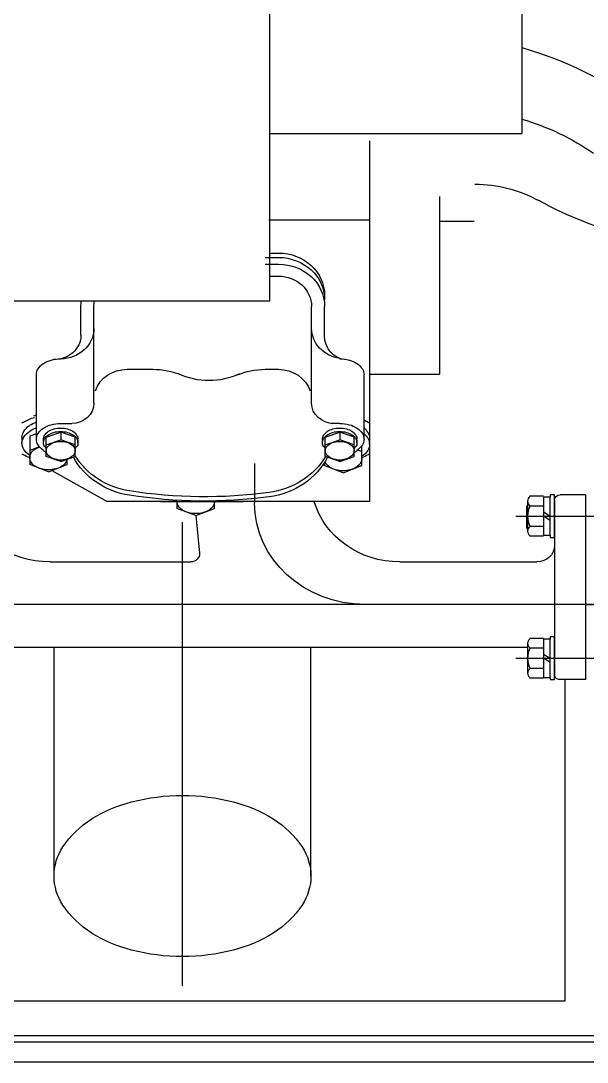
# Model space of a CAD drawing. Header units: millimetres. Extents: x -129 to 3172, y -143 to 919.
# Drawn here: x -51.3007 to -51.0518, y 34.2785 to 34.7365 of the extents above; entities that cross this region are included whole.
import ezdxf

# ---------------------------------------------------------------- set-up
doc = ezdxf.new("R2010")
doc.units = ezdxf.units.MM
doc.header["$LTSCALE"] = 0.1
doc.linetypes.add('CENTER', pattern=[2, 1.25, -0.25, 0.25, -0.25])
doc.layers.add('E-GENERAL', color=8, linetype='Continuous')

# ---------------------------------------------------------------- blocks, each defined once
blk = doc.blocks.new('AUDIT_I_120515110311-0')
at = {"color": 0}
for points in [[(1.5675, -0.38755, -0.067154), (1.57049, -0.38911, -0.106756), (1.57316, -0.39202, -0.133256), (1.574, -0.39511, -0.133256), (1.57316, -0.39819, -0.106756), (1.57049, -0.40111, -0.002483), (1.57038, -0.40118, -0.071352)], [(1.43717, -0.40432, -0.033522), (1.43691, -0.40483, -0.106756), (1.43501, -0.4069, -0.082828), (1.43237, -0.40818, -0.071352), (1.429, -0.40866, -0.071352), (1.42563, -0.40818, -0.082828), (1.42299, -0.4069, -0.106756), (1.42109, -0.40483, -0.133256), (1.4205, -0.40265, -0.133256)], [(1.504, -0.42357, -0.010038), (1.504, -0.42374, -0.133256), (1.50341, -0.42593, -0.106756), (1.50151, -0.42799, -0.082828), (1.49887, -0.42927, -0.071352), (1.4955, -0.42975, -0.071352), (1.49213, -0.42927, -0.082828), (1.48949, -0.42799, -0.106756), (1.48759, -0.42593, -0.133256), (1.487, -0.42374, -0.133256)], [(1.487, -0.42374, -0.010038), (1.487, -0.42357, -0.106756)]]:
    blk.add_lwpolyline(points, format="xyb", dxfattribs=at)
blk = doc.blocks.new('grupo electrogeno')
at = {"layer": 'E-GENERAL'}
for p, q in [((-161.87655, 150.8983), (-164.79645, 150.8983)), ((-163.64309, 150.88651), (-163.09805, 150.88651)), ((-163.63998, 150.88937), (-163.09805, 150.88937)), ((-163.16987, 150.87151), (-163.63219, 150.87151)), ((-163.16987, 150.73003), (-163.16987, 150.87151)), ((-163.33796, 150.86476), (-163.33796, 150.66081)), ((-163.39441, 150.81642), (-163.39441, 150.71575)), ((-163.28151, 150.81642), (-163.28151, 150.71575)), ((-163.18613, 150.72727), (-163.18613, 150.71405)), ((-163.17932, 150.72941), (-163.18522, 150.72941)), ((-163.17932, 150.72066), (-163.17932, 150.72905)), ((-163.17932, 150.72905), (-163.1764, 150.72905)), ((-163.1764, 150.72905), (-163.1764, 150.73003)), ((-163.1764, 150.73003), (-163.17445, 150.73003)), ((-163.1764, 150.72905), (-163.1764, 150.71227)), ((-163.17445, 150.73003), (-163.17445, 150.71128)), ((-163.17445, 150.65102), (-163.17445, 150.72936)), ((-163.16082, 150.73003), (-163.17202, 150.73003)), ((-163.16082, 150.64879), (-163.16082, 150.73003)), ((-163.17932, 150.72512), (-163.18522, 150.72512)), ((-163.1764, 150.72253), (-163.17932, 150.72066)), ((-163.19146, 150.72066), (-163.1289, 150.72066)), ((-163.17932, 150.71227), (-163.17932, 150.72066)), ((-163.17932, 150.71878), (-163.1764, 150.72066)), ((-163.42274, 150.71575), (-163.18613, 150.71575)), ((-163.42274, 150.71575), (-163.18613, 150.71575)), ((-163.42274, 150.71575), (-163.39368, 150.71575)), ((-163.17932, 150.71619), (-163.18522, 150.71619)), ((-163.17932, 150.71191), (-163.18522, 150.71191)), ((-163.1764, 150.71227), (-163.17932, 150.71227)), ((-163.1764, 150.71128), (-163.1764, 150.71227)), ((-163.17445, 150.71128), (-163.1764, 150.71128)), ((-163.16082, 150.697), (-163.71414, 150.697)), ((-163.13455, 150.697), (-163.71414, 150.697)), ((-163.16082, 150.697), (-163.1289, 150.697)), ((-163.39618, 150.67825), (-163.33436, 150.67825)), ((-163.2424, 150.67825), (-163.18224, 150.67825)), ((-163.2424, 150.67825), (-163.18224, 150.67825)), ((-163.33206, 150.65782), (-163.33048, 150.67437)), ((-163.17932, 150.66691), (-163.18522, 150.66691)), ((-163.17932, 150.65816), (-163.17932, 150.66655)), ((-163.17932, 150.66655), (-163.1764, 150.66655)), ((-163.1764, 150.66655), (-163.1764, 150.66753)), ((-163.1764, 150.66753), (-163.17445, 150.66753)), ((-163.1764, 150.66655), (-163.1764, 150.64977)), ((-163.17445, 150.66753), (-163.17445, 150.64878)), ((-163.18662, 150.66352), (-163.18662, 150.65362)), ((-163.18613, 150.66477), (-163.18613, 150.65155)), ((-163.17932, 150.66262), (-163.18522, 150.66262)), ((-163.33212, 150.65784), (-163.3404, 150.65474)), ((-163.33212, 150.65784), (-163.32385, 150.65474)), ((-163.19146, 150.65816), (-163.1289, 150.65816)), ((-163.1764, 150.66003), (-163.17932, 150.65816)), ((-163.17932, 150.64977), (-163.17932, 150.65816)), ((-163.17932, 150.65628), (-163.1764, 150.65816)), ((-163.3404, 150.65149), (-163.3404, 150.65474)), ((-163.32385, 150.65474), (-163.32385, 150.65149)), ((-163.17932, 150.65369), (-163.18522, 150.65369)), ((-163.39542, 150.63805), (-163.37106, 150.65164)), ((-163.3404, 150.65164), (-163.37106, 150.65164)), ((-163.3477, 150.65163), (-163.31136, 150.65163)), ((-163.25572, 150.65164), (-163.32385, 150.65164)), ((-163.30633, 150.63502), (-163.30633, 150.65236)), ((-163.25572, 150.49299), (-163.25572, 150.65164)), ((-163.17932, 150.64941), (-163.18522, 150.64941)), ((-163.1764, 150.64977), (-163.17932, 150.64977)), ((-163.1764, 150.64878), (-163.1764, 150.64977)), ((-163.17445, 150.64878), (-163.1764, 150.64878)), ((-163.16082, 150.64879), (-163.17202, 150.64879)), ((-163.2674, 150.63901), (-163.27567, 150.63591)), ((-163.2674, 150.63901), (-163.25913, 150.63591)), ((-163.39685, 150.63858), (-163.40512, 150.63548)), ((-163.40512, 150.62297), (-163.40512, 150.63548)), ((-163.39685, 150.63858), (-163.38858, 150.63548)), ((-163.38858, 150.63548), (-163.38858, 150.63307)), ((-163.27567, 150.6348), (-163.27567, 150.63591)), ((-163.25913, 150.63591), (-163.25913, 150.62716)), ((-163.3915, 150.63409), (-163.39782, 150.63188)), ((-163.39782, 150.63188), (-163.39782, 150.62335)), ((-163.3915, 150.63409), (-163.38517, 150.63188)), ((-163.38517, 150.63188), (-163.38517, 150.62335)), ((-163.26886, 150.63409), (-163.27519, 150.63188)), ((-163.27519, 150.63188), (-163.27519, 150.62335)), ((-163.26886, 150.63409), (-163.26253, 150.63188)), ((-163.26253, 150.63188), (-163.26253, 150.62335)), ((-163.40853, 150.62355), (-163.40853, 150.62607)), ((-163.40082, 150.62768), (-163.40512, 150.62929)), ((-163.39909, 150.62582), (-163.39909, 150.6243)), ((-163.39782, 150.62683), (-163.3915, 150.62462)), ((-163.38517, 150.62683), (-163.3915, 150.62462)), ((-163.38517, 150.62607), (-163.38517, 150.62355)), ((-163.3839, 150.62582), (-163.3839, 150.6243)), ((-163.27645, 150.62582), (-163.27645, 150.6243)), ((-163.27519, 150.62683), (-163.26886, 150.62462)), ((-163.26253, 150.62683), (-163.26886, 150.62462)), ((-163.26127, 150.62582), (-163.26127, 150.6243)), ((-163.26099, 150.62901), (-163.25913, 150.62971)), ((-163.25572, 150.6265), (-163.25572, 150.62397)), ((-163.4022, 150.62188), (-163.40512, 150.62297)), ((-163.4022, 150.6243), (-163.4022, 150.5959)), ((-163.39782, 150.62335), (-163.3915, 150.62115)), ((-163.3915, 150.62115), (-163.3915, 150.62462)), ((-163.38517, 150.62335), (-163.3915, 150.62115)), ((-163.27567, 150.6234), (-163.27567, 150.62368)), ((-163.27519, 150.62335), (-163.26886, 150.62115)), ((-163.26886, 150.62115), (-163.26886, 150.62462)), ((-163.26253, 150.62335), (-163.26886, 150.62115)), ((-163.25815, 150.6243), (-163.25815, 150.5959)), ((-163.3915, 150.61736), (-163.38663, 150.61736)), ((-163.3915, 150.61736), (-163.39034, 150.61736)), ((-163.26886, 150.61736), (-163.27259, 150.61736)), ((-163.26886, 150.61736), (-163.27149, 150.61736)), ((-163.26886, 150.61736), (-163.26997, 150.61736)), ((-163.3769, 150.60843), (-163.3769, 150.56591)), ((-163.28122, 150.60843), (-163.28122, 150.56593)), ((-163.36229, 150.59353), (-163.35091, 150.59354)), ((-163.30167, 150.59355), (-163.29582, 150.59355)), ((-163.25572, 150.59572), (-163.22506, 150.59572)), ((-163.22506, 150.51748), (-163.22506, 150.59572)), ((-163.38261, 150.57855), (-163.38261, 150.56591)), ((-163.27551, 150.57912), (-163.27551, 150.56593)), ((-163.74237, 150.56348), (-163.29952, 150.56348)), ((-163.29952, 150.56348), (-163.29952, 150.32687)), ((-163.29952, 150.55254), (-163.29582, 150.55254)), ((-163.30167, 150.5473), (-163.29581, 150.5473)), ((-163.30167, 150.54433), (-163.29581, 150.54433)), ((-163.29952, 150.54242), (-163.29581, 150.54242)), ((-163.25572, 150.5279), (-163.30001, 150.5279)), ((-163.20978, 150.52848), (-163.22506, 150.52848)), ((-163.29952, 150.48982), (-163.18876, 150.48982)), ((-163.18876, 150.40053), (-163.18876, 150.48982))]:
    blk.add_line(p, q, dxfattribs=at)
at = {"layer": 'E-GENERAL', "linetype": 'CENTER'}
blk.add_line((-163.20978, 150.52848), (-163.22506, 150.52848), dxfattribs=at)
at = {"layer": 'E-GENERAL'}
for centre, major_axis, ratio, start_param, end_param in [((-163.33796, 150.7765), (-0.08217, 0), 0.91735, -1.570796, -1.294453), ((-163.33796, 150.7765), (0.08217, 0), 0.91735, 1.294453, 1.570796), ((-163.34404, 150.79614), (0.05991, 0), 0.91735, 1.84714, 2.17116), ((-163.33189, 150.79614), (-0.05991, 0), 0.91735, 4.112026, 4.436045), ((-163.35331, 150.80857), (0.04349, 0), 0.91735, 2.17116, 2.597517), ((-163.32262, 150.80857), (-0.04349, 0), 0.91735, 3.685668, 4.112026), ((-163.36745, 150.81642), (0.02696, 0), 0.91735, 2.597517, 3.141593), ((-163.30848, 150.81642), (0.02696, 0), 0.91735, 0, 0.544075), ((-163.36745, 150.81642), (-0.02696, 0), 0.91735, 0, 0.544075), ((-163.30848, 150.81642), (-0.02696, 0), 0.91735, 2.597517, 3.141593), ((-163.35331, 150.82426), (-0.04349, 0), 0.91735, 0.544075, 0.970433), ((-163.32262, 150.82426), (0.04349, 0), 0.91735, -0.970433, -0.544075), ((-163.34404, 150.83669), (0.05991, 0), 0.91735, 4.112026, 4.436045), ((-163.33189, 150.83669), (-0.05991, 0), 0.91735, 1.84714, 2.17116), ((-163.33796, 150.85634), (-0.08217, 0), 0.91735, 1.294453, 1.570796), ((-163.33796, 150.85634), (0.08217, 0), 0.91735, 4.712389, 4.988733), ((-163.18268, 150.72727), (-0.00344, 0), 0.91735, -0.745158, 0.745158), ((-163.17202, 150.7278), (0.00243, 0), 0.91735, 1.570796, 3.141593), ((-163.1727, 150.72066), (0.01343, 0), 0.91735, 2.770704, 3.512482), ((-163.18268, 150.71405), (0.00344, 0), 0.91735, 2.396434, 3.886751), ((-163.25767, 150.65236), (-0.04866, 0), 0.91735, -1.570796, 0), ((-163.39618, 150.64253), (-0.03893, 0), 0.91735, -1.570796, -0.257891), ((-163.33436, 150.67468), (0.00389, 0), 0.91735, -0.087266, 1.570796), ((-163.2424, 150.64253), (-0.03893, 0), 0.91735, -1.570796, -0.257891), ((-163.18224, 150.67111), (0.00779, 0), 0.91735, 0, 1.570796), ((-163.18268, 150.66477), (0.00344, 0), 0.91735, 2.396434, 3.886751), ((-163.1727, 150.65816), (0.01343, 0), 0.91735, 2.770704, 3.512482), ((-163.18268, 150.65155), (-0.00344, 0), 0.91735, -0.745158, 0.745158), ((-163.35548, 150.61814), (-0.03407, 0), 0.91735, -1.400274, -0.464833), ((-163.32823, 150.47295), (-0.19466, 0), 0.91735, 4.566417, 4.882911), ((-163.32823, 150.47106), (0.19466, 0), 0.91735, 1.424824, 1.741318), ((-163.30487, 150.61871), (-0.03407, 0), 0.91735, 3.589308, 4.566417), ((-163.17202, 150.65102), (-0.00243, 0), 0.91735, 0, 1.570796), ((-163.35548, 150.61624), (-0.03407, 0), 0.91735, -1.400274, -0.512689), ((-163.30487, 150.61681), (-0.03407, 0), 0.91735, 3.646318, 4.566417), ((-163.39896, 150.63134), (-0.00647, 0), 0.91735, -0.955317, -0.529903), ((-163.39768, 150.62968), (0.00868, 0), 0.91735, 1.85572, 2.186276), ((-163.39685, 150.62706), (0.01166, 0), 0.91735, 1.570796, 1.85572), ((-163.39685, 150.62706), (-0.01166, 0), 0.91735, 4.427465, 4.712389), ((-163.39601, 150.62968), (-0.00868, 0), 0.91735, 4.096909, 4.427465), ((-163.39473, 150.63134), (-0.00647, 0), 0.91735, 3.671495, 4.096909), ((-163.40083, 150.62199), (0.00823, 0.00823), 1, 1.442088, 1.512379), ((-163.39842, 150.61887), (-0.01634, 0), 0.91735, -1.148812, -0.955317), ((-163.40092, 150.63239), (-0.0042, 0), 0.91735, -0.529903, 0), ((-163.40092, 150.63239), (0.0042, 0), 0.91735, 3.141593, 3.671495), ((-163.39896, 150.63344), (0.00647, 0), 0.91735, 3.671495, 4.096909), ((-163.39258, 150.6208), (0.0076, 0.0076), 1, 1.30734, 1.442088), ((-163.39461, 150.62935), (0.00321, 0), 0.91735, 2.61169, 3.141593), ((-163.39311, 150.62855), (0.00495, 0), 0.91735, 2.186276, 2.61169), ((-163.39213, 150.62728), (0.00664, 0), 0.91735, 1.85572, 2.186276), ((-163.3915, 150.62528), (0.00892, 0), 0.91735, 1.570796, 1.85572), ((-163.3915, 150.62528), (0.00892, 0), 0.91735, 1.285872, 1.570796), ((-163.39278, 150.63239), (-0.00284, 0.00284), 1, 4.096233, 4.420087), ((-163.39086, 150.62728), (-0.00664, 0), 0.91735, 4.096909, 4.427465), ((-163.38988, 150.62855), (0.00495, 0), 0.91735, 0.529903, 0.955317), ((-163.38838, 150.62935), (-0.00321, 0), 0.91735, 3.141593, 3.671495), ((-163.27197, 150.62935), (0.00321, 0), 0.91735, 2.61169, 3.141593), ((-163.27048, 150.62855), (-0.00495, 0), 0.91735, -0.955317, -0.529903), ((-163.2695, 150.62728), (0.00664, 0), 0.91735, 1.85572, 2.186276), ((-163.26886, 150.62528), (0.00892, 0), 0.91735, 1.570796, 1.85572), ((-163.26886, 150.62528), (-0.00892, 0), 0.91735, 4.427465, 4.712389), ((-163.26822, 150.62728), (-0.00664, 0), 0.91735, 4.096909, 4.427465), ((-163.26724, 150.62855), (0.00495, 0), 0.91735, 0.529903, 0.955317), ((-163.26575, 150.62935), (-0.00321, 0), 0.91735, 3.141593, 3.671495), ((-163.26778, 150.6208), (0.0076, 0.0076), 1, 0.128708, 0.263456), ((-163.26582, 150.61887), (0.01634, 0), 0.91735, 0.955317, 1.149191), ((-163.26441, 150.62501), (0.00913, 0), 0.91735, 0.529903, 0.953394), ((-163.26342, 150.62199), (-0.00823, 0.00823), 1, -1.512379, -1.442088), ((-163.39768, 150.6351), (0.00868, 0), 0.91735, 4.096909, 4.341913), ((-163.39676, 150.6243), (0.00544, 0), 0.91735, 2.61169, 3.141593), ((-163.39423, 150.62294), (0.00837, 0), 0.91735, 2.186276, 2.61169), ((-163.39523, 150.62582), (-0.00386, 0), 0.91735, -0.529903, 0), ((-163.39523, 150.62582), (-0.00386, 0), 0.91735, 0, 0.529903), ((-163.39344, 150.62486), (-0.00401, 0.00401), 1, 0.064414, 0.292302), ((-163.39461, 150.62935), (0.00321, 0), 0.91735, 3.141593, 3.671495), ((-163.39311, 150.63016), (0.00495, 0), 0.91735, 3.671495, 4.096909), ((-163.39213, 150.63142), (-0.00664, 0), 0.91735, 0.955317, 1.285872), ((-163.3915, 150.63343), (0.00892, 0), 0.91735, 4.427465, 4.712389), ((-163.3915, 150.63343), (0.00892, 0), 0.91735, 4.712389, 4.997313), ((-163.39086, 150.63142), (0.00664, 0), 0.91735, -1.285872, -0.955317), ((-163.38988, 150.63016), (0.00495, 0), 0.91735, -0.955317, -0.529903), ((-163.38838, 150.62935), (-0.00321, 0), 0.91735, 2.61169, 3.141593), ((-163.38955, 150.62486), (0.00401, 0.00401), 1, 5.990883, 6.218771), ((-163.38776, 150.62582), (-0.00386, 0), 0.91735, 3.141593, 3.671495), ((-163.38776, 150.62582), (0.00386, 0), 0.91735, -0.529903, 0), ((-163.27259, 150.62582), (-0.00386, 0), 0.91735, -0.529903, 0), ((-163.27259, 150.62582), (0.00386, 0), 0.91735, 3.141593, 3.671495), ((-163.2708, 150.62486), (0.00401, 0.00401), 1, 1.635211, 1.863099), ((-163.27197, 150.62935), (0.00321, 0), 0.91735, 3.141593, 3.671495), ((-163.27048, 150.63016), (0.00495, 0), 0.91735, 3.671495, 4.096909), ((-163.2695, 150.63142), (-0.00664, 0), 0.91735, 0.955317, 1.285872), ((-163.26886, 150.63343), (0.00892, 0), 0.91735, 4.427465, 4.712389), ((-163.26886, 150.63343), (-0.00892, 0), 0.91735, 1.570796, 1.85572), ((-163.26822, 150.63142), (0.00664, 0), 0.91735, -1.285872, -0.955317), ((-163.26724, 150.63016), (0.00495, 0), 0.91735, -0.955317, -0.529903), ((-163.26575, 150.62935), (-0.00321, 0), 0.91735, 2.61169, 3.141593), ((-163.26692, 150.62486), (-0.00401, 0.00401), 1, 4.420087, 4.647975), ((-163.26512, 150.62582), (-0.00386, 0), 0.91735, 3.141593, 3.671495), ((-163.26512, 150.62582), (0.00386, 0), 0.91735, -0.529903, 0), ((-163.26612, 150.62294), (-0.00837, 0), 0.91735, 3.671495, 4.096909), ((-163.26359, 150.6243), (-0.00544, 0), 0.91735, 3.141593, 3.671495), ((-163.26165, 150.6265), (-0.00593, 0), 0.91735, 3.141593, 3.671495), ((-163.26165, 150.6265), (0.00593, 0), 0.91735, -0.529903, 0), ((-163.40259, 150.62355), (0.00593, 0), 0.91735, 3.141593, 3.671495), ((-163.40259, 150.62355), (0.00593, 0), 0.91735, 3.141593, 3.671495), ((-163.40259, 150.62355), (0.00593, 0), 0.91735, 3.141593, 3.671495), ((-163.39984, 150.62503), (-0.00913, 0), 0.91735, 0.529903, 0.955317), ((-163.39984, 150.62503), (-0.00913, 0), 0.91735, 0.529903, 0.955317), ((-163.39984, 150.62503), (-0.00913, 0), 0.91735, 0.529903, 0.955317), ((-163.39676, 150.6243), (0.00544, 0), 0.91735, 3.141593, 3.671495), ((-163.39423, 150.62566), (-0.00837, 0), 0.91735, 0.529903, 0.955317), ((-163.39523, 150.6243), (-0.00386, 0), 0.91735, 0, 0.529903), ((-163.39344, 150.62679), (0.00594, 0), 0.91735, 3.671495, 4.096909), ((-163.39344, 150.62527), (0.00594, 0), 0.91735, 3.671495, 4.096909), ((-163.39226, 150.62831), (-0.00797, 0), 0.91735, 0.955317, 1.285872), ((-163.39226, 150.62679), (-0.00797, 0), 0.91735, 0.955317, 1.285872), ((-163.3915, 150.63071), (-0.0107, 0), 0.91735, 1.285872, 1.570796), ((-163.3915, 150.63071), (0.0107, 0), 0.91735, 4.712389, 4.997313), ((-163.39073, 150.62831), (0.00797, 0), 0.91735, -1.285872, -0.955317), ((-163.39073, 150.62679), (0.00797, 0), 0.91735, -1.285872, -0.955317), ((-163.38955, 150.62679), (-0.00594, 0), 0.91735, 2.186276, 2.61169), ((-163.38955, 150.62527), (0.00594, 0), 0.91735, -0.955317, -0.529903), ((-163.38776, 150.6243), (0.00386, 0), 0.91735, -0.529903, 0), ((-163.27259, 150.6243), (0.00386, 0), 0.91735, 3.141593, 3.671495), ((-163.2708, 150.62679), (-0.00594, 0), 0.91735, 0.529903, 0.955317), ((-163.2708, 150.62527), (-0.00594, 0), 0.91735, 0.529903, 0.955317), ((-163.26963, 150.62831), (-0.00797, 0), 0.91735, 0.955317, 1.285872), ((-163.26963, 150.62679), (-0.00797, 0), 0.91735, 0.955317, 1.285872), ((-163.26886, 150.63071), (-0.0107, 0), 0.91735, 1.285872, 1.570796), ((-163.26886, 150.63071), (0.0107, 0), 0.91735, 4.712389, 4.997313), ((-163.26809, 150.62831), (0.00797, 0), 0.91735, -1.285872, -0.955317), ((-163.26809, 150.62679), (0.00797, 0), 0.91735, -1.285872, -0.955317), ((-163.26692, 150.62679), (0.00594, 0), 0.91735, -0.955317, -0.529903), ((-163.26692, 150.62527), (0.00594, 0), 0.91735, -0.955317, -0.529903), ((-163.26512, 150.6243), (0.00386, 0), 0.91735, -0.529903, 0), ((-163.26612, 150.62566), (-0.00837, 0), 0.91735, 2.186276, 2.61169), ((-163.26359, 150.6243), (0.00544, 0), 0.91735, -0.529903, 0), ((-163.26441, 150.62798), (-0.00913, 0), 0.91735, 2.326101, 2.61169), ((-163.26441, 150.62545), (0.00913, 0), 0.91735, -0.815492, -0.529903), ((-163.26165, 150.62397), (0.00593, 0), 0.91735, -0.529903, 0), ((-163.40083, 150.62595), (0.00823, 0.00823), 1, 3.20001, 3.270301), ((-163.39842, 150.62907), (-0.01634, 0), 0.91735, 0.955317, 1.285872), ((-163.39803, 150.62737), (0.01226, 0), 0.91735, 4.096909, 4.365124), ((-163.39803, 150.62737), (0.01226, 0), 0.91735, 4.096909, 4.365124), ((-163.39803, 150.62737), (0.01226, 0), 0.91735, 4.096909, 4.365124), ((-163.39258, 150.62781), (-0.01124, 0), 0.91735, 0.955317, 1.285872), ((-163.3915, 150.6312), (0.01509, 0), 0.91735, 4.427465, 4.712389), ((-163.3915, 150.62919), (-0.0107, 0), 0.91735, 1.285872, 1.570796), ((-163.3915, 150.62919), (0.0107, 0), 0.91735, 4.712389, 4.997313), ((-163.38663, 150.60843), (0.00973, 0), 0.91735, 0, 1.570796), ((-163.27149, 150.60843), (-0.00973, 0), 0.91735, -1.570796, 0), ((-163.26886, 150.62919), (-0.0107, 0), 0.91735, 1.285872, 1.570796), ((-163.26886, 150.62919), (0.0107, 0), 0.91735, 4.712389, 4.997313), ((-163.26886, 150.6312), (-0.01509, 0), 0.91735, 1.570796, 1.85572), ((-163.26778, 150.62781), (0.01124, 0), 0.91735, -1.285872, -0.955317), ((-163.26582, 150.62907), (-0.01634, 0), 0.91735, 2.059348, 2.186276), ((-163.26342, 150.62595), (0.00823, 0.00823), 1, 4.583681, 4.653972), ((-163.39685, 150.634), (0.01484, 0.01484), 1, 3.61794, 3.659409), ((-163.3623, 150.60693), (0.0146, 0), 0.91735, 3.44311, 4.712701), ((-163.29582, 150.60695), (0.0146, 0), 0.91735, -1.570484, -0.302411), ((-163.32628, 150.57175), (0.0292, 0), 0.91735, 1.093551, 2.048665), ((-163.39676, 150.5959), (0.00544, 0), 0.91735, 3.141593, 3.671495), ((-163.39423, 150.59725), (0.00837, 0), 0.91735, 3.671495, 4.096909), ((-163.35092, 150.62032), (0.0292, 0), 0.91735, -1.570484, -1.13524), ((-163.30168, 150.62034), (0.0292, 0), 0.91735, 4.277457, 4.712701), ((-163.26612, 150.59725), (0.00837, 0), 0.91735, -0.955317, -0.529903), ((-163.26359, 150.5959), (0.00544, 0), 0.91735, -0.529903, 0), ((-163.39258, 150.5994), (-0.01124, 0), 0.91735, 0.955317, 1.285872), ((-163.3915, 150.60279), (-0.01509, 0), 0.91735, 1.285872, 1.570796), ((-163.39429, 150.57855), (-0.01168, 0), 0.91735, 3.141593, 4.743298), ((-163.3915, 150.57556), (0.0146, 0), 0.91735, 0, 1.570796), ((-163.26662, 150.57556), (-0.0146, 0), 0.91735, -1.416856, 0), ((-163.26383, 150.57912), (0.01168, 0), 0.91735, 1.979477, 3.141593), ((-163.26886, 150.60279), (0.01509, 0), 0.91735, 4.712389, 4.997313), ((-163.26778, 150.5994), (-0.01124, 0), 0.91735, 1.85572, 2.186276), ((-163.3623, 150.56591), (0.02031, 0), 0.91735, 3.141593, 3.272675), ((-163.3623, 150.56591), (0.0146, 0), 0.91735, 3.141593, 3.324467), ((-163.29582, 150.56593), (0.0146, 0), 0.91735, -1.570484, 0), ((-163.29582, 150.56593), (0.02031, 0), 0.91735, -1.570484, 0), ((-163.29582, 150.56297), (0.02031, 0), 0.91735, -1.570484, 0), ((-163.29582, 150.56105), (0.02031, 0), 0.91735, -1.570484, 0), ((-163.09772, 150.3925), (0.16157, 0), 0.91735, 1.570796, 2.114389), ((-163.22188, 150.57687), (-0.10706, 0), 0.91735, 1.8853, 2.218076)]:
    blk.add_ellipse(centre, major_axis=major_axis, ratio=ratio, start_param=start_param, end_param=end_param, dxfattribs=at)
at = {"layer": 'E-GENERAL', "linetype": 'Continuous'}
for centre, major_axis, start_param, end_param in [((-163.20947, 150.56214), (0.0545, 0), 4.712389, 5.255982), ((-163.23738, 150.59339), (-0.16157, 0), 1.876397, 2.303688)]:
    blk.add_ellipse(centre, major_axis=major_axis, ratio=0.91735, start_param=start_param, end_param=end_param, dxfattribs=at)
at = {"layer": 'E-GENERAL', "xscale": 0.9732999999998808, "yscale": 0.8928571428571102, "rotation": 180}
blk.add_blockref('AUDIT_I_120515110311-0', (-161.87655, 150.2733), dxfattribs=at)
blk = doc.blocks.new('A$C1F186A80')
at = {"xscale": -1, "rotation": 180}
blk.add_blockref('grupo electrogeno', (165.30672, 151.35615), dxfattribs=at)

msp = doc.modelspace()

# ---------------------------------------------------------------- block references
msp.add_blockref('A$C1F186A80', (-53.1984, 33.82066))

doc.saveas('drawing.dxf')
